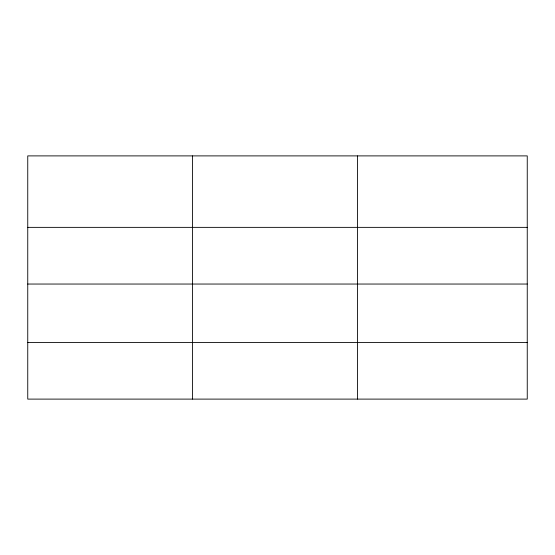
<?xml version="1.0" encoding="UTF-8"?>
<svg xmlns="http://www.w3.org/2000/svg" width="555" height="555" viewBox="0 0 555 555"><rect width="100%" height="100%" fill="white"/><g stroke="black" fill="none" stroke-linecap="round" stroke-linejoin="round"><path stroke-width="0.83" d="M527.25 284.042L527.25 155.893L27.75 155.893L27.75 399.107L527.25 399.107L527.25 284.042L27.75 284.042M27.75 227.363L527.25 227.363M27.75 342.435L527.25 342.435M357.42 155.893L357.42 399.107M192.585 155.893L192.585 399.107"/></g></svg>
